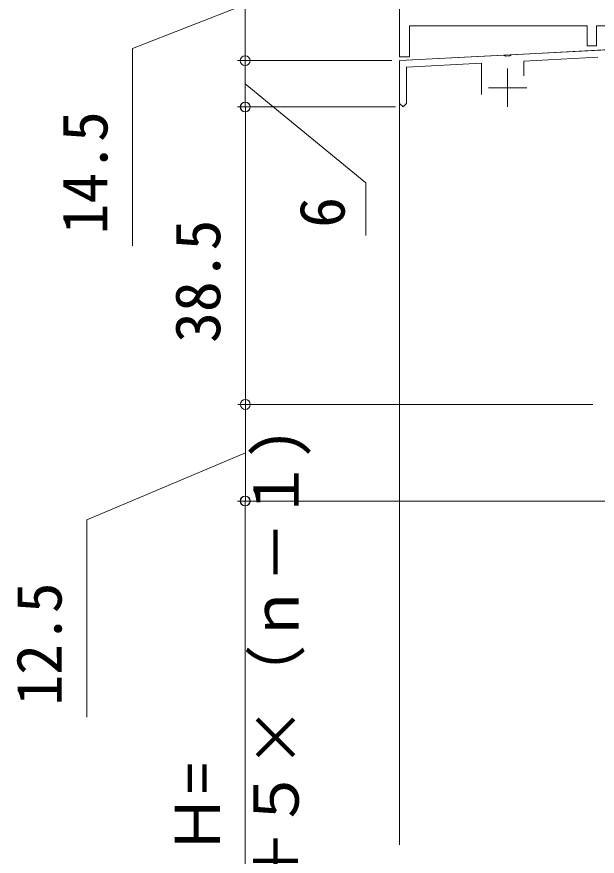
# Model space of a CAD drawing. Units: millimetres, scale not verified. Extents: x -1682 to -296, y -1188 to 1055.
# Drawn here: x -1400.1 to -1324.9, y 228.1 to 336.7 of the extents above; entities that cross this region are included whole.
import ezdxf
from ezdxf.enums import TextEntityAlignment as Align

# ---------------------------------------------------------------- set-up
doc = ezdxf.new("R2010")
doc.units = ezdxf.units.MM
doc.header["$LTSCALE"] = 4
for name, color, linetype, lineweight in [('0-3_YKK_11', 7, 'Continuous', 9), ('0-5_YKK_12', 2, 'Continuous', 9), ('0-8_YKK_D', 6, 'Continuous', 9)]:
    doc.layers.add(name, color=color, linetype=linetype, lineweight=lineweight)
doc.styles.add('ＭＳ ゴシック', font='')
doc.styles.get('ＭＳ ゴシック').set_extended_font_data('MS Gothic')

msp = doc.modelspace()

# ---------------------------------------------------------------- linework, layer by layer
at = {"layer": '0-3_YKK_11'}
for p, q in [((-1350.544, 345.567), (-1350.544, 331.567)), ((-1349.244, 335.567), (-1326.244, 335.567)), ((-1349.244, 331.567), (-1349.244, 335.567)), ((-1326.244, 335.567), (-1326.244, 332.967)), ((-1325.044, 335.567), (-1315.644, 335.567)), ((-1325.044, 332.967), (-1325.044, 335.567)), ((-1336.086, 331.825), (-1321.922, 332.568)), ((-1326.244, 332.967), (-1325.044, 332.967)), ((-1350.544, 331.068), (-1337.001, 331.777)), ((-1350.544, 331.567), (-1349.244, 331.567)), ((-1337.001, 331.777), (-1336.812, 331.667)), ((-1336.812, 331.667), (-1336.263, 331.696)), ((-1336.263, 331.696), (-1336.086, 331.825)), ((-1324.844, 331.513), (-1334.444, 331.01)), ((-1350.544, 325.518), (-1350.544, 331.068)), ((-1339.944, 330.722), (-1349.644, 330.214)), ((-1339.944, 326.68), (-1339.944, 330.722)), ((-1334.444, 331.01), (-1334.444, 329.118)), ((-1349.644, 330.214), (-1349.644, 325.518)), ((-1336.544, 330.068), (-1336.544, 325.068)), ((-1339.044, 327.568), (-1334.044, 327.568)), ((-1350.094, 325.068), (-1350.544, 325.518)), ((-1349.644, 325.518), (-1350.094, 325.068))]:
    msp.add_line(p, q, dxfattribs=at)
at = {"layer": '0-5_YKK_12'}
msp.add_line((-1350.544, 331.071), (-1350.544, 229.568), dxfattribs=at)
msp.add_lwpolyline([(-1350.543, 331.068), (-1321.924, 332.568), (-1293.544, 332.568)], dxfattribs=at)
at = {"layer": '0-8_YKK_D'}
for p, q in [((-1370.54, 345.566), (-1370.54, 331.068)), ((-1370.54, 338.317), (-1385.113, 332.64)), ((-1385.113, 332.64), (-1385.113, 307.08)), ((-1351.54, 331.068), (-1371.54, 331.068)), ((-1351.54, 331.068), (-1371.54, 331.068)), ((-1370.54, 331.068), (-1370.54, 325.068)), ((-1370.54, 328.068), (-1354.896, 315.234)), ((-1351.24, 325.068), (-1371.54, 325.068)), ((-1351.06, 325.068), (-1371.509, 325.068)), ((-1370.509, 286.568), (-1370.509, 325.068)), ((-1354.896, 315.234), (-1354.896, 308.433)), ((-1325.51, 286.568), (-1371.509, 286.568)), ((-1325.51, 286.568), (-1371.509, 286.568)), ((-1370.509, 286.568), (-1370.509, 274.068)), ((-1370.509, 280.318), (-1391.056, 271.643)), ((-1316.006, 274.068), (-1371.543, 274.068)), ((-1316.006, 274.068), (-1371.509, 274.068)), ((-1370.543, 274.068), (-1370.543, 182.068)), ((-1391.056, 271.643), (-1391.056, 246.083))]:
    msp.add_line(p, q, dxfattribs=at)
for centre in [(-1370.54, 331.068), (-1370.54, 331.068), (-1370.54, 325.068), (-1370.509, 325.068), (-1370.509, 286.568), (-1370.509, 286.568), (-1370.543, 274.068), (-1370.509, 274.068)]:
    msp.add_circle(centre, 0.637, dxfattribs=at)

# ---------------------------------------------------------------- texts
at = {"layer": '0-8_YKK_D', "color": 4, "style": 'ＭＳ ゴシック'}
for s, p in [('14.5', (-1386.613, 308.58)), ('6', (-1355.896, 309.433)), ('38.5', (-1372.009, 294.538)), ('１４５×ｎ＋５×（ｎ－１)', (-1361.843, 183.524)), ('12.5', (-1392.556, 247.583)), ('ＧＢＨ=', (-1372.043, 212.228))]:
    msp.add_text(s, height=5.865, rotation=90, dxfattribs=at).set_placement(p, align=Align.BOTTOM_LEFT)

doc.saveas('drawing.dxf')
